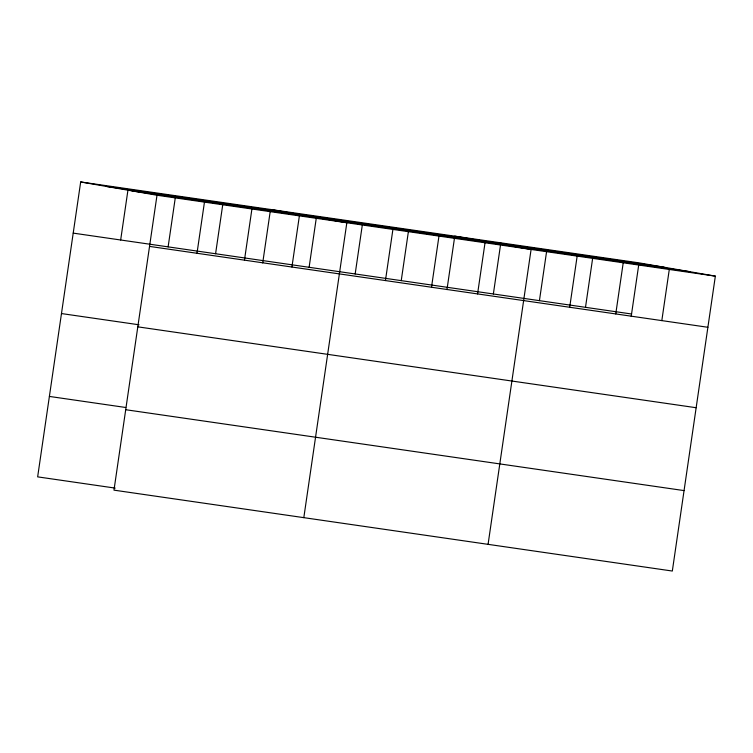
<?xml version="1.0" encoding="UTF-8"?>
<svg xmlns="http://www.w3.org/2000/svg" width="753" height="753" viewBox="0 0 753 753"><rect width="100%" height="100%" fill="white"/><g stroke="black" fill="none" stroke-linecap="round" stroke-linejoin="round"><path stroke-width="1.13" d="M80.675 181.962L157.001 195.243L113.976 490.147L672.325 571.038L715.35 276.135L639.024 262.853L80.675 181.962L37.65 476.865L115.209 488.104M120.668 239.991L127.963 190.001M168.126 246.871L175.251 198.039M196.994 253.272L204.458 202.124M215.584 253.742L222.709 204.92M244.461 260.152L251.916 208.995M262.712 262.919L270.167 211.791M291.919 267.023L299.383 215.876M309.116 267.287L316.232 218.464M303.817 517.65L346.841 222.747L270.515 209.466M355.171 273.96L362.297 225.138M385.442 280.577L392.906 229.42M401.236 280.634L408.361 231.811M431.507 287.251L438.971 236.094M446.971 289.604L454.765 236.16L531.091 249.441L488.076 544.344M477.571 293.924L485.026 242.767M493.366 293.981L500.83 242.833M539.43 300.654L546.725 250.664M569.692 307.262L577.156 256.114M585.495 307.328L592.79 257.338M615.756 313.935L623.22 262.788M631.221 316.298L638.685 265.178M661.821 320.609L669.285 269.461M105.862 186.349L664.212 267.23M131.813 190.867L690.162 271.748M157.001 195.243L715.35 276.135M73.21 233.119L631.56 314.001M149.536 246.4L707.886 327.282M61.473 313.559L139.032 324.788M137.799 326.84L696.149 407.721M49.387 396.426L125.779 407.495M125.713 409.717L684.063 490.598"/></g></svg>
